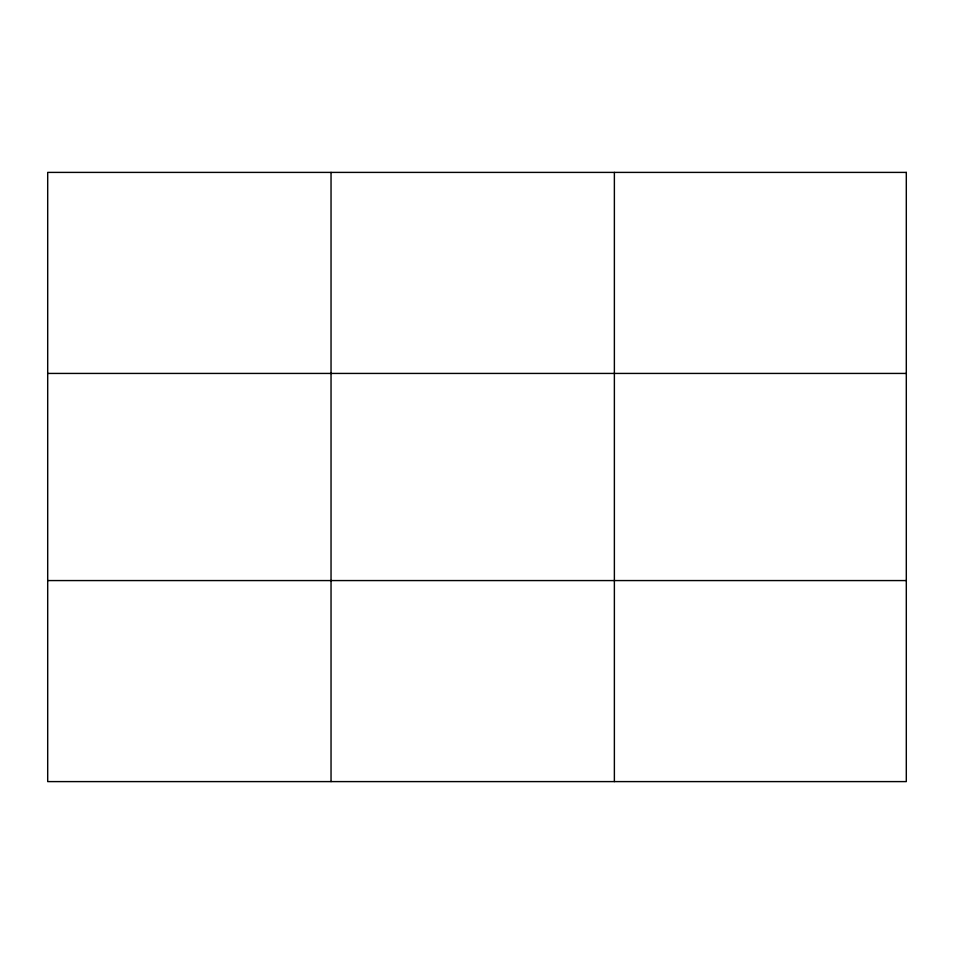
<?xml version="1.0" encoding="UTF-8"?>
<svg xmlns="http://www.w3.org/2000/svg" width="954" height="954" viewBox="0 0 954 954"><rect width="100%" height="100%" fill="white"/><g stroke="black" fill="none" stroke-linecap="round" stroke-linejoin="round"><path stroke-width="1.43" d="M331.038 172.4L331.038 781.6M614.376 172.4L614.376 781.6M47.7 373.431L906.3 373.431M47.7 580.569L906.3 580.569M906.3 172.4L906.3 781.6L47.7 781.6L47.7 172.4L906.3 172.4"/></g></svg>
